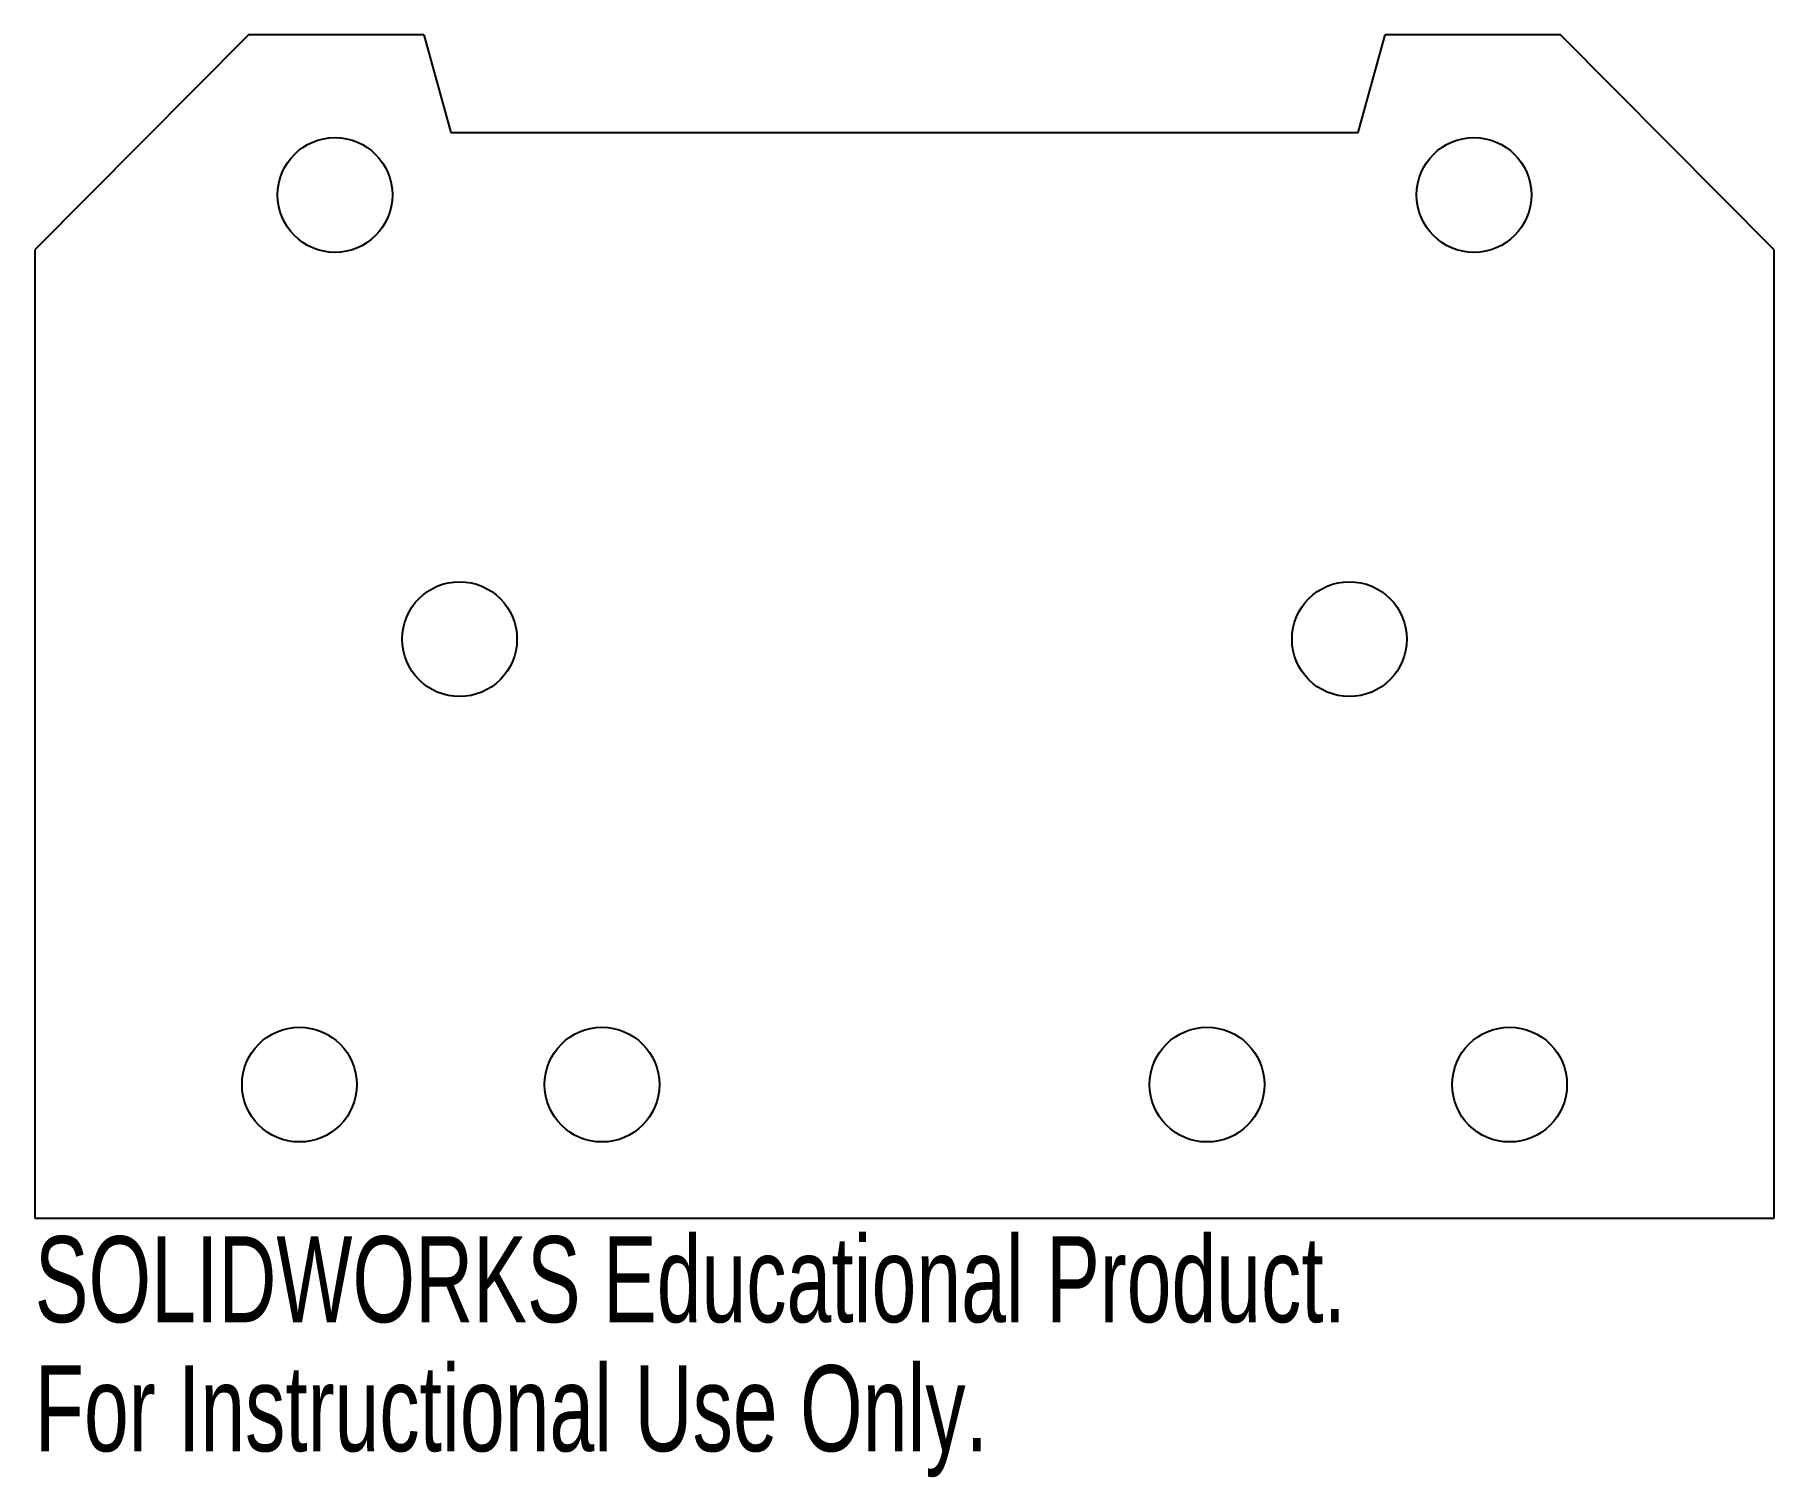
# Model space of a CAD drawing. Header units: millimetres. Extents: x -168 to -70.2, y 29.1 to 110.2.
import ezdxf

# ---------------------------------------------------------------- set-up
doc = ezdxf.new("R2010")
doc.units = ezdxf.units.MM
doc.styles.add('SLDTEXTSTYLE0', font='TXT', dxfattribs={"width": 0.7})

msp = doc.modelspace()

# ---------------------------------------------------------------- linework, layer by layer
at = {"color": 7, "linetype": 'Continuous', "lineweight": 25}
for p, q in [((-155.99, 110.159), (-167.99, 98.068)), ((-146.12, 110.159), (-155.99, 110.159)), ((-146.12, 110.159), (-144.62, 104.659)), ((-93.62, 104.659), (-92.12, 110.159)), ((-82.25, 110.159), (-92.12, 110.159)), ((-70.25, 98.068), (-82.25, 110.159)), ((-144.62, 104.659), (-93.62, 104.659)), ((-167.99, 98.068), (-167.99, 43.668)), ((-70.25, 43.668), (-70.25, 98.068)), ((-167.99, 43.668), (-70.25, 43.668))]:
    msp.add_line(p, q, dxfattribs=at)
for centre in [(-151.12, 101.159), (-87.12, 101.159), (-144.12, 76.199), (-94.12, 76.199), (-153.12, 51.168), (-136.12, 51.168), (-102.12, 51.168), (-85.12, 51.168)]:
    msp.add_circle(centre, 3.225, dxfattribs=at)

# ---------------------------------------------------------------- texts
at = {"color": 7, "linetype": 'Continuous', "char_height": 4.83362, "attachment_point": 1, "style": 'SLDTEXTSTYLE0'}
for s, insert in [('SOLIDWORKS Educational Product.', (-167.99, 42.649)), ('For Instructional Use Only.', (-167.99, 35.398))]:
    msp.add_mtext(s, dxfattribs=dict(at, insert=insert))

doc.saveas('drawing.dxf')
